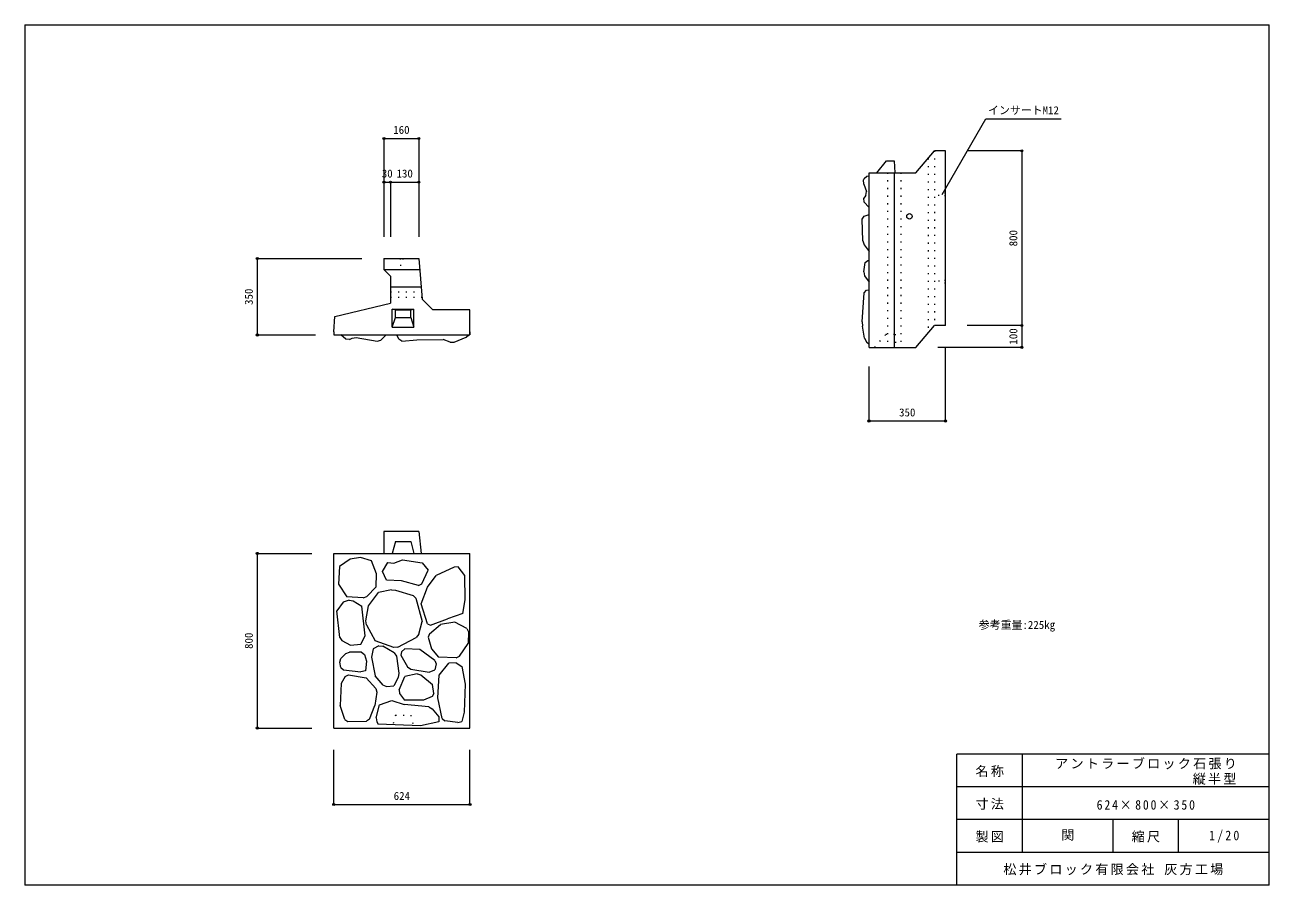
# Model space of a CAD drawing. Units: millimetres, scale not verified. Extents: x 120 to 5820, y 130 to 4070.
import ezdxf
from ezdxf.enums import TextEntityAlignment as Align

# ---------------------------------------------------------------- set-up
doc = ezdxf.new("R2010")
doc.units = ezdxf.units.MM
doc.header["$LTSCALE"] = 20
doc.header["$PDMODE"] = 32
doc.header["$PDSIZE"] = 10
doc.linetypes.add('DOTTED', pattern=[1.75, 0.25, -1.5])
for name, color, linetype, lineweight in [('_0-0_', 7, 'Continuous', 18), ('_0-1_', 7, 'Continuous', 18), ('_0-2_', 4, 'Continuous', 9)]:
    doc.layers.add(name, color=color, linetype=linetype, lineweight=lineweight)
doc.styles.add('ＭＳ ゴシック', font='')
doc.styles.get('ＭＳ ゴシック').set_extended_font_data('MS Gothic')

msp = doc.modelspace()

# ---------------------------------------------------------------- linework, layer by layer
at = {"layer": '_0-0_'}
for p, q in [((120, 4070), (5820, 4070)), ((120, 4070), (120, 130)), ((5820, 130), (5820, 4070)), ((4390, 130), (4390, 730)), ((5820, 730), (4390, 730)), ((4690, 280), (4690, 730)), ((5820, 580), (4390, 580)), ((5820, 430), (4390, 430)), ((5105, 280), (5105, 430)), ((5405, 280), (5405, 430)), ((5820, 280), (4390, 280)), ((5820, 130), (120, 130))]:
    msp.add_line(p, q, dxfattribs=at)
at = {"layer": '_0-1_'}
for p, q in [((4202.31, 3393.1), (4287.31, 3493.1)), ((4337.31, 3493.1), (4287.31, 3493.1)), ((4337.31, 2693.1), (4337.31, 3493.1)), ((4022.31, 3393.1), (4067.31, 3448.1)), ((4067.31, 3448.1), (4102.31, 3448.1)), ((4102.31, 3448.1), (4105.31, 3393.1)), ((3964.27, 3365.82), (3962.49, 3359.67)), ((3964.27, 3365.82), (3976.97, 3376.67)), ((3976.97, 3376.67), (3987.31, 3377.96)), ((3987.31, 2593.1), (3987.31, 3393.1)), ((3987.31, 3393.1), (4202.31, 3393.1)), ((4102.31, 3393.1), (4102.31, 2593.1)), ((3962.99, 3340.62), (3962.49, 3359.67)), ((3962.99, 3340.62), (3974.84, 3306.56)), ((3972.46, 3288.88), (3974.84, 3306.56)), ((3972.46, 3288.88), (3962.56, 3274.47)), ((3962.56, 3274.47), (3963.64, 3258.85)), ((3963.64, 3258.85), (3987.31, 3232.97)), ((3956.34, 3179.74), (3965.41, 3193.27)), ((3965.41, 3193.27), (3987.31, 3201.52)), ((3959.17, 3081.51), (3956.34, 3179.74)), ((3959.17, 3081.51), (3965.17, 3063.3)), ((3965.17, 3063.3), (3987.31, 3031.45)), ((1765.01, 2999.82), (1925.01, 2999.82)), ((1765.01, 2999.82), (1765.01, 2949.82)), ((1925.01, 2999.82), (1940.1, 2813.73)), ((3962.76, 2938.39), (3969.59, 2981.65)), ((3969.59, 2981.65), (3981.15, 2991.53)), ((3981.15, 2991.53), (3987.31, 2991.53)), ((1765.01, 2949.82), (1795.01, 2919.82)), ((1765.01, 2949.82), (1929.06, 2949.82)), ((1795.01, 2919.82), (1795.01, 2794.82)), ((3962.76, 2938.39), (3967, 2920.37)), ((3967, 2920.37), (3987.31, 2891.81)), ((1795.01, 2869.82), (1935.55, 2869.82)), ((3964.92, 2842.16), (3975.31, 2854.41)), ((3975.31, 2854.41), (3987.31, 2857.21)), ((1540.01, 2734.82), (1795.01, 2794.82)), ((1940.1, 2813.73), (1989.01, 2764.82)), ((3956.25, 2709.46), (3964.92, 2842.16)), ((1802.51, 2767.82), (1902.51, 2767.82)), ((1802.51, 2684.82), (1802.51, 2767.82)), ((1817.51, 2764.82), (1802.51, 2767.82)), ((1817.51, 2764.82), (1887.51, 2764.82)), ((1817.51, 2729.82), (1817.51, 2764.82)), ((1887.51, 2764.82), (1902.51, 2767.82)), ((1887.51, 2729.82), (1887.51, 2764.82)), ((1902.51, 2684.82), (1902.51, 2767.82)), ((2159.01, 2764.82), (1989.01, 2764.82)), ((2159.01, 2649.82), (2159.01, 2764.82)), ((1535.01, 2664.82), (1540.01, 2734.82)), ((1802.51, 2684.82), (1817.51, 2729.82)), ((1802.51, 2684.82), (1902.51, 2684.82)), ((1817.51, 2729.82), (1887.51, 2729.82)), ((1887.51, 2729.82), (1902.51, 2684.82)), ((3956.25, 2709.46), (3957.22, 2689.62)), ((3966.23, 2634.74), (3957.22, 2689.62)), ((4202.31, 2593.1), (4287.31, 2693.1)), ((4337.31, 2693.1), (4287.31, 2693.1)), ((1535.01, 2664.82), (1535.01, 2649.82)), ((1535.01, 2649.82), (2159.01, 2649.82)), ((1590.66, 2630.94), (1568.01, 2649.82)), ((1607.29, 2629.01), (1590.66, 2630.94)), ((1607.29, 2629.01), (1618.79, 2634.77)), ((1618.79, 2634.77), (1637.6, 2637.57)), ((1637.6, 2637.57), (1733.82, 2621.31)), ((1733.82, 2621.31), (1750.92, 2626.55)), ((1750.92, 2626.55), (1775.29, 2649.82)), ((1832.66, 2630.39), (1823.92, 2649.82)), ((1846.73, 2622.1), (1832.66, 2630.39)), ((1846.73, 2622.1), (1915.15, 2627.81)), ((1915.15, 2627.81), (2036, 2629.44)), ((2067.54, 2616.82), (2036, 2629.44)), ((2086.11, 2616.82), (2142.14, 2639.24)), ((2142.14, 2639.24), (2153.34, 2649.82)), ((2159.01, 2664.82), (2159.01, 2649.82)), ((3966.23, 2634.74), (3975.3, 2618.21)), ((2067.54, 2616.82), (2086.11, 2616.82)), ((3975.3, 2618.21), (3987.31, 2607.47)), ((3987.31, 2593.1), (4202.31, 2593.1)), ((1925.01, 1749.13), (1765.01, 1749.13)), ((1765.01, 1749.13), (1765.01, 1649.13)), ((1925.01, 1749.13), (1935.01, 1649.13)), ((1817.51, 1704.13), (1802.51, 1649.13)), ((1817.51, 1704.13), (1887.51, 1704.13)), ((1887.51, 1704.13), (1902.51, 1649.13)), ((1535.01, 849.13), (1535.01, 1649.13)), ((1535.01, 1649.13), (2159.01, 1649.13)), ((1610.39, 1622.94), (1561.87, 1589.43)), ((1658.15, 1630.76), (1610.39, 1622.94)), ((1707.39, 1614.93), (1658.15, 1630.76)), ((1731.13, 1556.02), (1707.39, 1614.93)), ((1758.24, 1566.72), (1783.21, 1607.36)), ((1783.21, 1607.36), (1810.13, 1603.93)), ((1810.13, 1603.93), (1849.79, 1619.6)), ((1849.79, 1619.6), (1940.37, 1605.89)), ((1940.37, 1605.89), (1967.3, 1572.6)), ((2159.01, 849.13), (2159.01, 1649.13)), ((1561.87, 1589.43), (1557.48, 1508.54)), ((1729.81, 1496.23), (1731.13, 1556.02)), ((1775.86, 1527.06), (1758.24, 1566.72)), ((1937.74, 1509.2), (1967.3, 1572.6)), ((1964.85, 1495.24), (2003.53, 1548.6)), ((2086.45, 1585.65), (2003.53, 1548.6)), ((2105.44, 1588.09), (2086.45, 1585.65)), ((2135.67, 1548.16), (2105.44, 1588.09)), ((2136.93, 1436.22), (2135.67, 1548.16)), ((1557.48, 1508.54), (1594.41, 1450.95)), ((1686.7, 1452.37), (1729.81, 1496.23)), ((1799.12, 1482.06), (1739.48, 1470.74)), ((1844.9, 1523.63), (1775.86, 1527.06)), ((1799.12, 1482.06), (1818.52, 1481.04)), ((1923.85, 1502.7), (1844.9, 1523.63)), ((1923.85, 1502.7), (1937.74, 1509.2)), ((1934.98, 1418.86), (1964.85, 1495.24)), ((1577.68, 1426.38), (1549.58, 1386.39)), ((1605.96, 1435.27), (1577.68, 1426.38)), ((1669.72, 1445.91), (1594.41, 1450.95)), ((1605.96, 1435.27), (1623.85, 1432.76)), ((1623.85, 1432.76), (1663.05, 1406.92)), ((1669.72, 1445.91), (1686.7, 1452.37)), ((1694.64, 1409.19), (1739.48, 1470.74)), ((1818.52, 1481.04), (1898.72, 1456.91)), ((1898.72, 1456.91), (1910.93, 1444.38)), ((1910.93, 1444.38), (1939.95, 1337.97)), ((2125.96, 1373.67), (2136.93, 1436.22)), ((1562.57, 1264.49), (1549.58, 1386.39)), ((1679.26, 1271.84), (1663.05, 1406.92)), ((1681.57, 1340.76), (1694.64, 1409.19)), ((1965.18, 1326.04), (1934.98, 1418.86)), ((2125.96, 1373.67), (2055.43, 1349.33)), ((1684.5, 1322.17), (1681.57, 1340.76)), ((1684.5, 1322.17), (1724.53, 1249.17)), ((1924.09, 1279.05), (1939.95, 1337.97)), ((1965.18, 1326.04), (1977.64, 1320.05)), ((1973.19, 1281.43), (2023.57, 1323.01)), ((1977.64, 1320.05), (2055.43, 1349.33)), ((2089.97, 1335), (2023.57, 1323.01)), ((2143.94, 1304.84), (2089.97, 1335)), ((1562.57, 1264.49), (1572.41, 1249.76)), ((1658.73, 1232.93), (1679.26, 1271.84)), ((1828.34, 1220.41), (1912.63, 1264.73)), ((1924.09, 1279.05), (1912.63, 1264.73)), ((1973.19, 1281.43), (1968.17, 1265.43)), ((1968.17, 1265.43), (1983, 1212.36)), ((2143.94, 1304.84), (2152.38, 1289.96)), ((2152.38, 1289.96), (2150.83, 1237.25)), ((1572.41, 1249.76), (1611.18, 1228.61)), ((1590.06, 1190.2), (1607.13, 1197.12)), ((1662.78, 1196.33), (1607.13, 1197.12)), ((1611.18, 1228.61), (1658.73, 1232.93)), ((1714.93, 1212.4), (1708.44, 1173.49)), ((1741.59, 1225.33), (1714.93, 1212.4)), ((1810.06, 1219.07), (1724.53, 1249.17)), ((1741.59, 1225.33), (1759.22, 1224.64)), ((1812.2, 1193.67), (1759.22, 1224.64)), ((1828.34, 1220.41), (1810.06, 1219.07)), ((1844.81, 1198.68), (1842.27, 1183.39)), ((1844.81, 1198.68), (1860.36, 1212.36)), ((1929.52, 1208.67), (1860.36, 1212.36)), ((1997.95, 1159.2), (1929.52, 1208.67)), ((1983, 1212.36), (2015.27, 1174.55)), ((2111.27, 1179.13), (2150.83, 1237.25)), ((1562.3, 1150.71), (1567.46, 1167.59)), ((1567.12, 1126.03), (1562.3, 1150.71)), ((1590.06, 1190.2), (1567.46, 1167.59)), ((1662.78, 1196.33), (1675.56, 1186.58)), ((1675.56, 1186.58), (1684.67, 1155.12)), ((1684.67, 1155.12), (1680.34, 1111.89)), ((1708.44, 1173.49), (1724.65, 1088.12)), ((1812.2, 1193.67), (1822.14, 1178.71)), ((1822.14, 1178.71), (1832.5, 1100.19)), ((1842.27, 1183.39), (1872.92, 1129.75)), ((1997.95, 1159.2), (2004.14, 1143.53)), ((2004.14, 1143.53), (1998.68, 1115.53)), ((2095.65, 1171.27), (2015.27, 1174.55)), ((2018.04, 1091.56), (2062.3, 1146.89)), ((2095.53, 1147.34), (2062.3, 1146.89)), ((2095.53, 1147.34), (2121.84, 1130.6)), ((2095.65, 1171.27), (2111.27, 1179.13)), ((1567.12, 1126.03), (1578.99, 1115.26)), ((1587.94, 1085.67), (1568.97, 1052.83)), ((1578.99, 1115.26), (1658.73, 1107.57)), ((1587.94, 1085.67), (1602.8, 1092.62)), ((1602.8, 1092.62), (1683.31, 1078.65)), ((1680.34, 1111.89), (1658.73, 1107.57)), ((1761.32, 1045.95), (1724.65, 1088.12)), ((1832.5, 1100.19), (1829.33, 1081.33)), ((1834.79, 1024.21), (1861.28, 1086.03)), ((1916.94, 1097), (1861.28, 1086.03)), ((1872.92, 1129.75), (1887.74, 1119.42)), ((1887.74, 1119.42), (1971.93, 1105.39)), ((1916.94, 1097), (1934.49, 1092.6)), ((1934.49, 1092.6), (1987.61, 1049.14)), ((1971.93, 1105.39), (1998.68, 1115.53)), ((2011.58, 988.28), (2018.04, 1091.56)), ((2121.84, 1130.6), (2136.93, 1050.11)), ((1568.97, 1052.83), (1564.36, 953.24)), ((1727.27, 1030.69), (1683.31, 1078.65)), ((1727.27, 1030.69), (1732.49, 1013.44)), ((1761.32, 1045.95), (1777.83, 1039.42)), ((1777.83, 1039.42), (1810.03, 1042.73)), ((1829.33, 1081.33), (1810.03, 1042.73)), ((1993.55, 1008.32), (1987.61, 1049.14)), ((2136.93, 1050.11), (2133.16, 921.82)), ((1732.49, 1013.44), (1722.96, 952.32)), ((1744.17, 955.08), (1800.42, 976.29)), ((1800.42, 976.29), (1857.59, 956.93)), ((1834.79, 1024.21), (1836.75, 1006.95)), ((1836.75, 1006.95), (1858.51, 977.22)), ((1946.11, 977.22), (1858.51, 977.22)), ((1985.81, 994.44), (1946.11, 977.22)), ((1993.55, 1008.32), (1985.81, 994.44)), ((2031.66, 892.94), (2011.58, 988.28)), ((1586.09, 888.04), (1564.36, 953.24)), ((1698.07, 889.69), (1722.96, 952.32)), ((1729.14, 896.53), (1744.17, 955.08)), ((1970.27, 946.76), (1857.59, 956.93)), ((1970.27, 946.76), (1986.46, 938.04)), ((1986.46, 938.04), (2016.2, 900.68)), ((2133.16, 921.82), (2121.61, 879.43)), ((1586.09, 888.04), (1599.25, 878.72)), ((1599.25, 878.72), (1684.38, 880.22)), ((1698.07, 889.69), (1684.38, 880.22)), ((1729.14, 896.53), (1731.91, 878.34)), ((1731.91, 878.34), (1738.64, 867.48)), ((1932.28, 859.18), (1738.64, 867.48)), ((2017.12, 877.63), (1932.28, 859.18)), ((2016.2, 900.68), (2017.12, 877.63)), ((2031.66, 892.94), (2043.64, 881.9)), ((2104.02, 874.27), (2043.64, 881.9)), ((2104.02, 874.27), (2121.61, 879.43)), ((1535.01, 849.13), (2159.01, 849.13))]:
    msp.add_line(p, q, dxfattribs=at)
at = {"layer": '_0-1_', "linetype": 'DOTTED'}
for p, q in [((4287.31, 3493.1), (4287.31, 2693.1)), ((4257.31, 3457.8), (4257.31, 2657.8)), ((4072.31, 3393.1), (4072.31, 2593.1)), ((4132.31, 3393.1), (4132.31, 2593.1)), ((4337.31, 3299.1), (4307.31, 3299.1)), ((4307.31, 3287.1), (4307.31, 3299.1)), ((4337.31, 3287.1), (4307.31, 3287.1)), ((1839.01, 2999.82), (1839.01, 2969.82)), ((1839.01, 2969.82), (1851.01, 2969.82)), ((1851.01, 2999.82), (1851.01, 2969.82)), ((4307.31, 2899.1), (4307.31, 2887.1)), ((4337.31, 2899.1), (4307.31, 2899.1)), ((4337.31, 2887.1), (4307.31, 2887.1)), ((1795.01, 2847.32), (1937.37, 2847.32)), ((1795.01, 2822.32), (1939.4, 2822.32)), ((4014.31, 2593.1), (4064.31, 2653.1)), ((4064.31, 2653.1), (4106.31, 2653.1)), ((4106.31, 2653.1), (4109.31, 2593.1)), ((1817.51, 909.13), (1802.51, 849.13)), ((1817.51, 909.13), (1887.51, 909.13)), ((1887.51, 909.13), (1902.51, 849.13))]:
    msp.add_line(p, q, dxfattribs=at)
at = {"layer": '_0-1_'}
msp.add_circle((4172.31, 3193.1), 12.5, dxfattribs=at)
at = {"layer": '_0-2_', "color": 7, "lineweight": 18}
for p, q in [((4322.31, 3293.1), (4522.31, 3639.51)), ((4522.31, 3639.51), (4867.31, 3639.51))]:
    msp.add_line(p, q, dxfattribs=at)
at = {"layer": '_0-2_'}
for p, q in [((1765.01, 3549.82), (1765.01, 3099.82)), ((1765.01, 3549.82), (1925.01, 3549.82)), ((1925.01, 3549.82), (1925.01, 3099.82)), ((4687.31, 3493.1), (4437.31, 3493.1)), ((4687.31, 3493.1), (4687.31, 2593.1)), ((1765.01, 3349.82), (1925.01, 3349.82)), ((1795.01, 3349.82), (1795.01, 3099.82)), ((1185.01, 2649.82), (1185.01, 2999.82)), ((1185.01, 2999.82), (1664.01, 2999.82)), ((4687.31, 2693.1), (4437.31, 2693.1)), ((1185.01, 2649.82), (1451.27, 2649.82)), ((4687.31, 2593.1), (4302.31, 2593.1)), ((4337.31, 2255.74), (4337.31, 2593.1)), ((3987.31, 2255.74), (3987.31, 2505.74)), ((3987.31, 2255.74), (4337.31, 2255.74)), ((1185.01, 849.13), (1185.01, 1649.13)), ((1185.01, 1649.13), (1435.01, 1649.13)), ((1185.01, 849.13), (1435.01, 849.13)), ((1535.01, 499.13), (1535.01, 749.13)), ((2159.01, 499.13), (2159.01, 749.13)), ((1535.01, 499.13), (2159.01, 499.13))]:
    msp.add_line(p, q, dxfattribs=at)
for p in [(1765.01, 3549.82), (1925.01, 3549.82), (4687.31, 3493.1), (1765.01, 3349.82), (1795.01, 3349.82), (1925.01, 3349.82), (1185.01, 2999.82), (4687.31, 2693.1), (1185.01, 2649.82), (4687.31, 2593.1), (3987.31, 2255.74), (4337.31, 2255.74), (1185.01, 1649.13), (1185.01, 849.13), (1535.01, 499.13), (2159.01, 499.13)]:
    msp.add_point(p, dxfattribs=at)

# ---------------------------------------------------------------- texts
at = {"layer": '_0-0_', "color": 4, "style": 'ＭＳ ゴシック'}
msp.add_text('参考重量:225㎏', height=36.66, dxfattribs=at).set_placement((4490, 1292.5), align=Align.BOTTOM_LEFT)
at = {"layer": '_0-0_', "style": 'ＭＳ ゴシック'}
msp.add_text('関', height=43.99, dxfattribs=at).set_placement((4867.5, 325), align=Align.BOTTOM_LEFT)
at = {"layer": '_0-0_', "char_height": 43.99, "attachment_point": 7, "style": 'ＭＳ ゴシック'}
for s, insert in [('\\T1.17;アントラーブロック石張り', (4840, 660)), ('\\T1.17;名称', (4475, 625)), ('\\T1.17;縦半型', (5470, 590)), ('\\T1.17;寸法', (4475, 475)), ('\\T1.31;\\W0.9;624×800×350', (5030, 475)), ('\\T1.17;製図', (4475, 325)), ('\\T1.17;縮尺', (5190, 325)), ('\\T1.38;\\W0.9;1/20', (5545, 325)), ('\\T1.17;松井ブロック有限会社\\~灰方工場', (4602.5, 175))]:
    msp.add_mtext(s, dxfattribs=dict(at, insert=insert))
at = {"layer": '_0-2_', "style": 'ＭＳ ゴシック'}
for s, p in [('インサートM12', (4532.31, 3649.51)), ('160', (1807.51, 3559.82)), ('30', (1755.01, 3359.82)), ('130', (1822.51, 3359.82)), ('350', (4124.81, 2265.74)), ('624', (1809.51, 509.13))]:
    msp.add_text(s, height=36.66, dxfattribs=at).set_placement(p, align=Align.BOTTOM_LEFT)
for s, p in [('800', (4677.31, 3055.6)), ('350', (1175.01, 2787.32)), ('100', (4677.31, 2605.6)), ('800', (1175.01, 1211.63))]:
    msp.add_text(s, height=36.66, rotation=90, dxfattribs=at).set_placement(p, align=Align.BOTTOM_LEFT)

doc.saveas('drawing.dxf')
